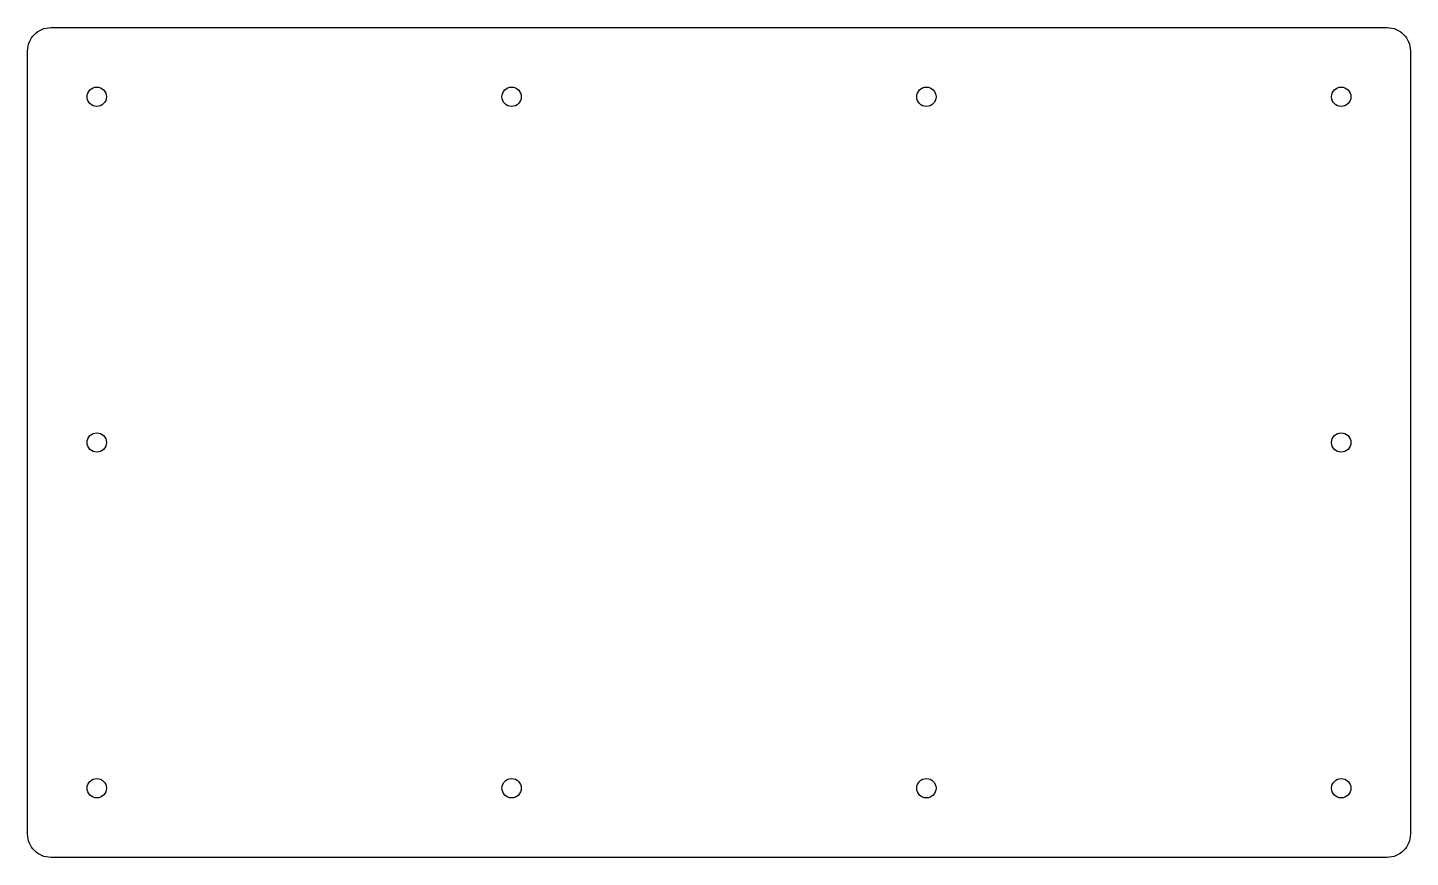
# Model space of a CAD drawing. Header units: millimetres. Extents: x -300 to 0, y -180 to 0.
import ezdxf

# ---------------------------------------------------------------- set-up
doc = ezdxf.new("R2010")
doc.units = ezdxf.units.MM
doc.layers.get('0').update_dxf_attribs({"linetype": 'CONTINUOUS'})

msp = doc.modelspace()

# ---------------------------------------------------------------- linework, layer by layer
msp.add_lwpolyline([(-295, -180, -0.414214), (-300, -175), (-300, -5, -0.414214), (-295, 0), (-5, 0, -0.414214), (0, -5), (0, -175, -0.414214), (-5, -180)], format="xyb", close=True)
for centre in [(-285, -15), (-195, -15), (-105, -15), (-15, -15), (-285, -90), (-15, -90), (-285, -165), (-195, -165), (-105, -165), (-15, -165)]:
    msp.add_circle(centre, 2.1)

doc.saveas('drawing.dxf')
